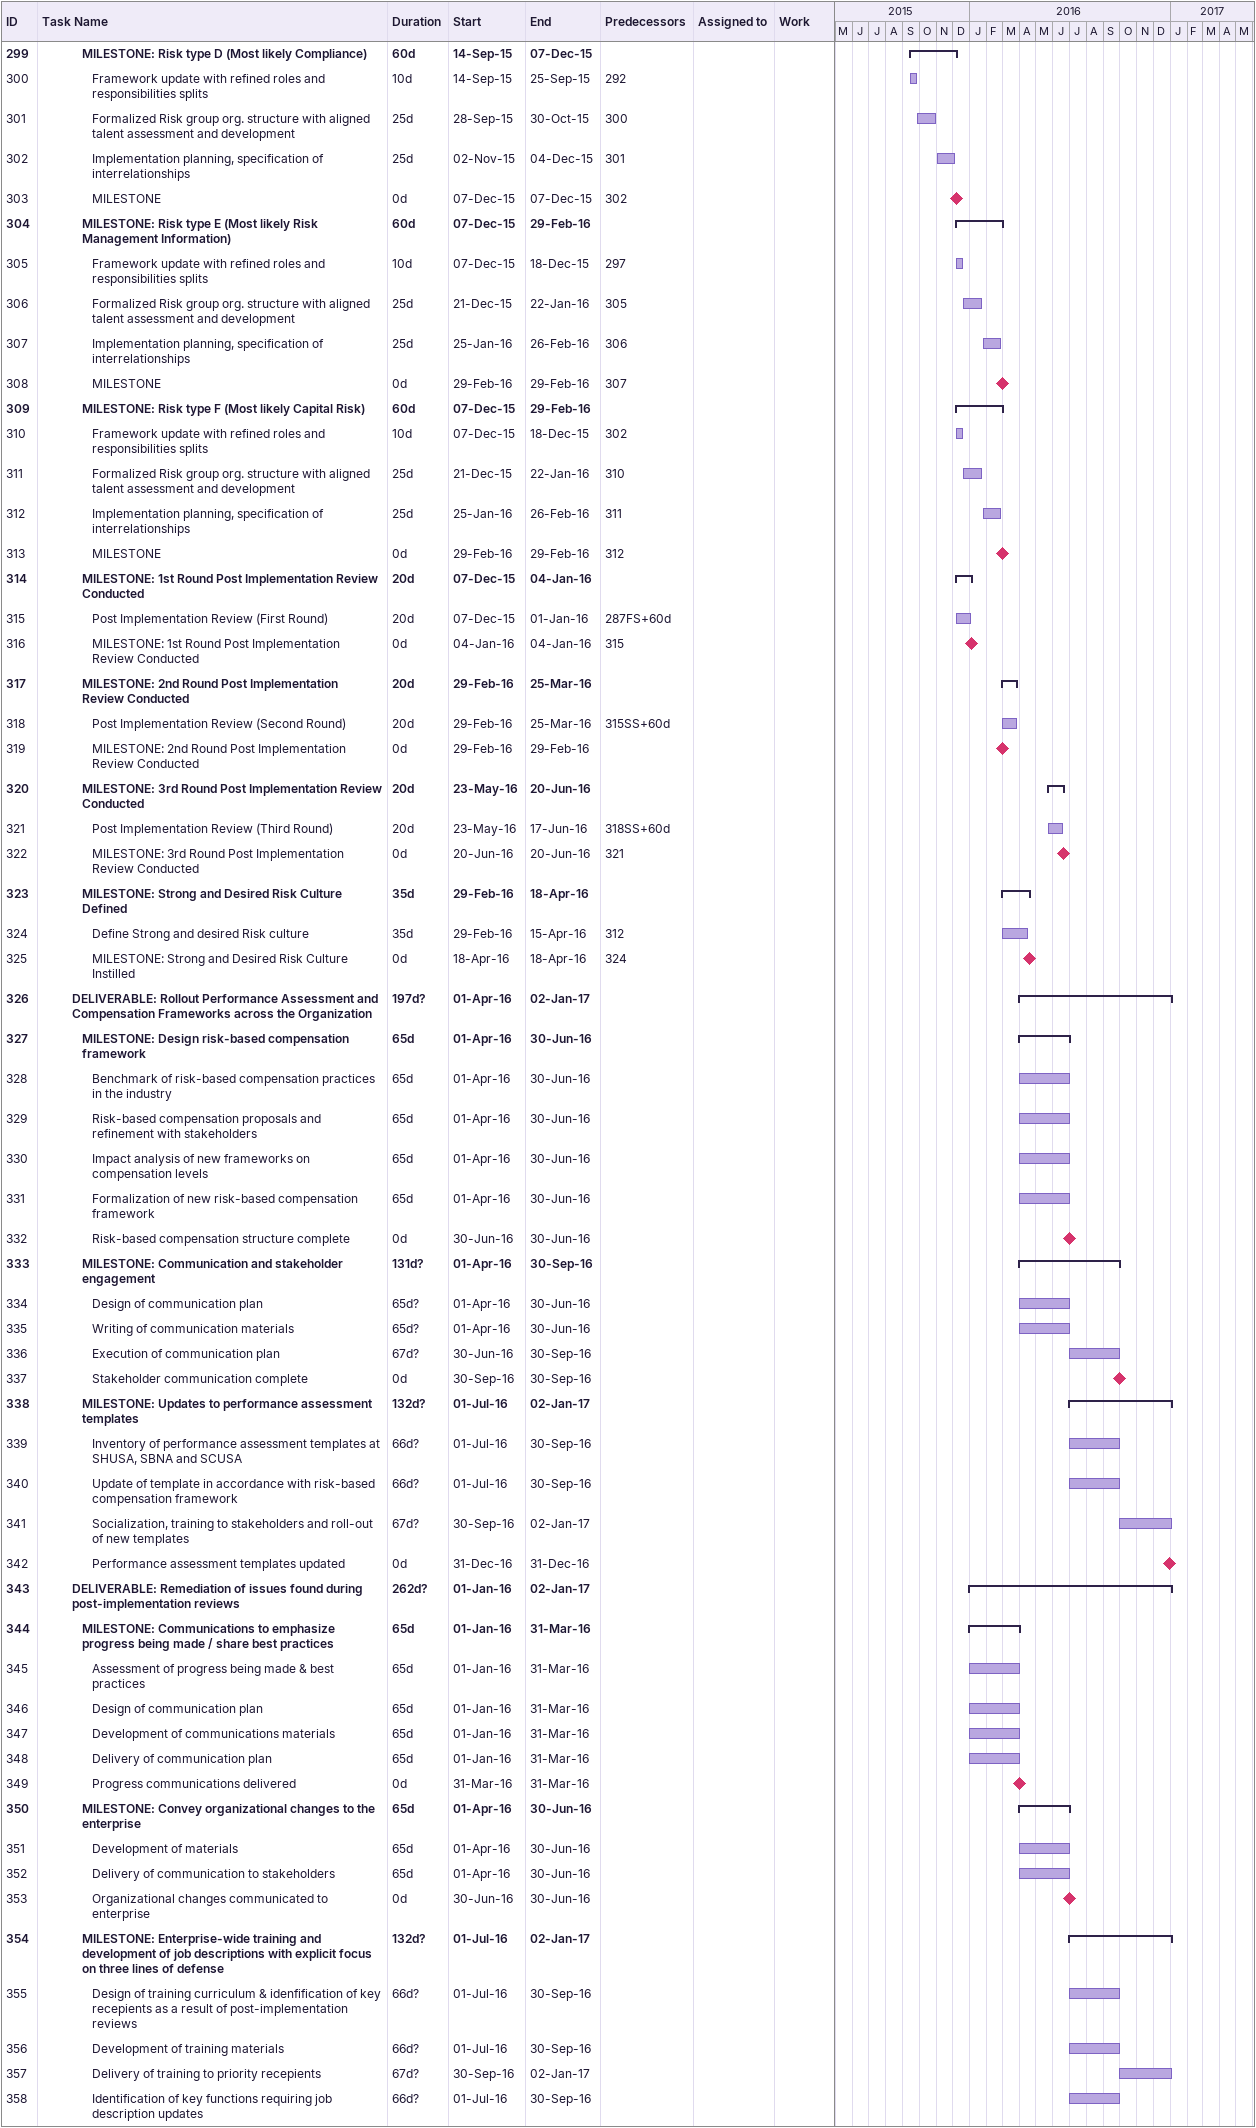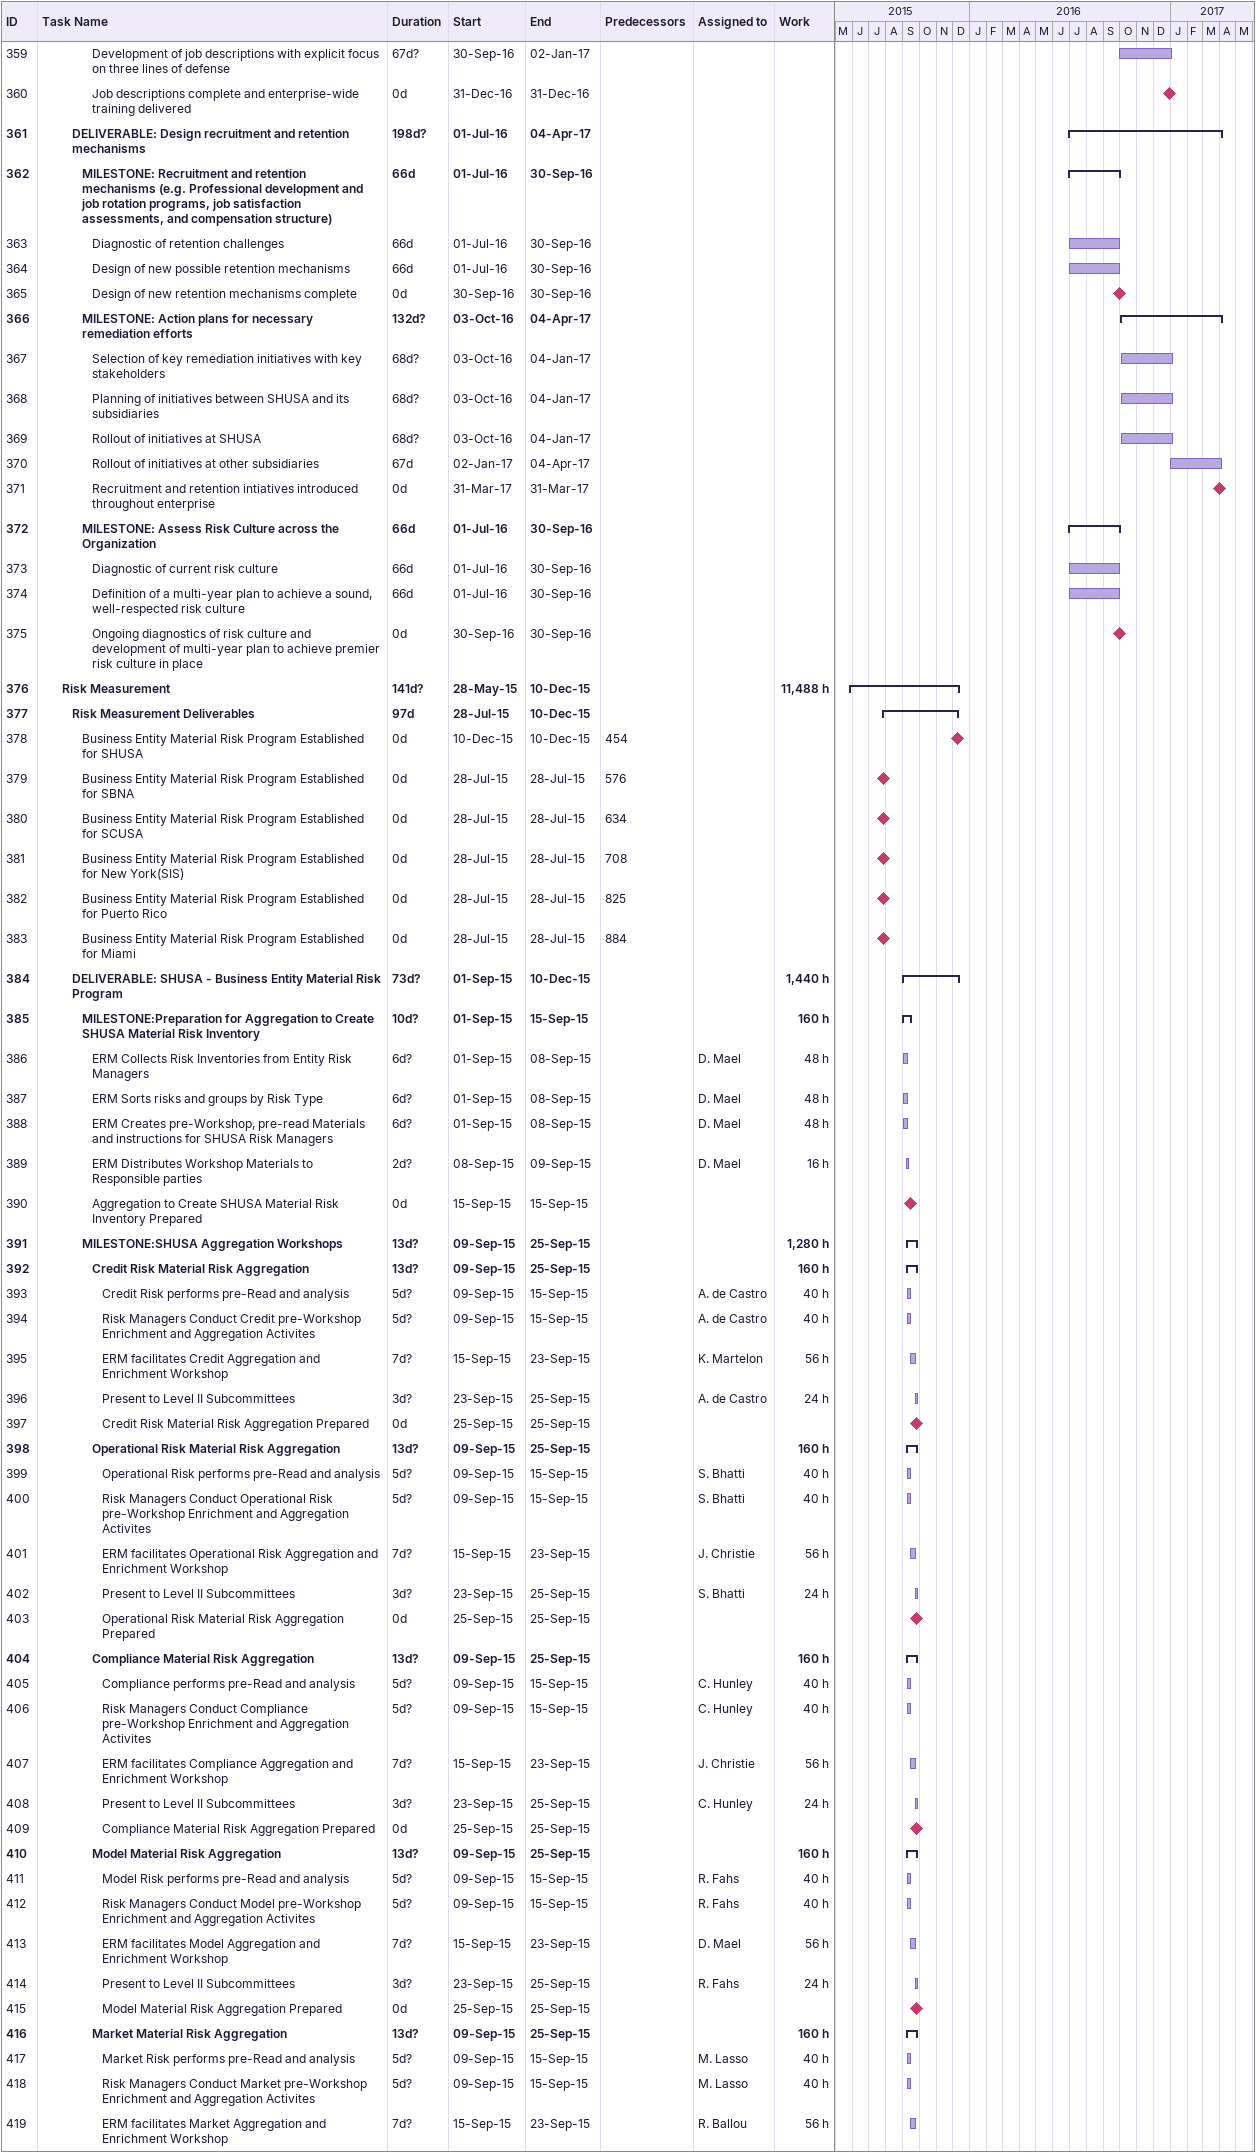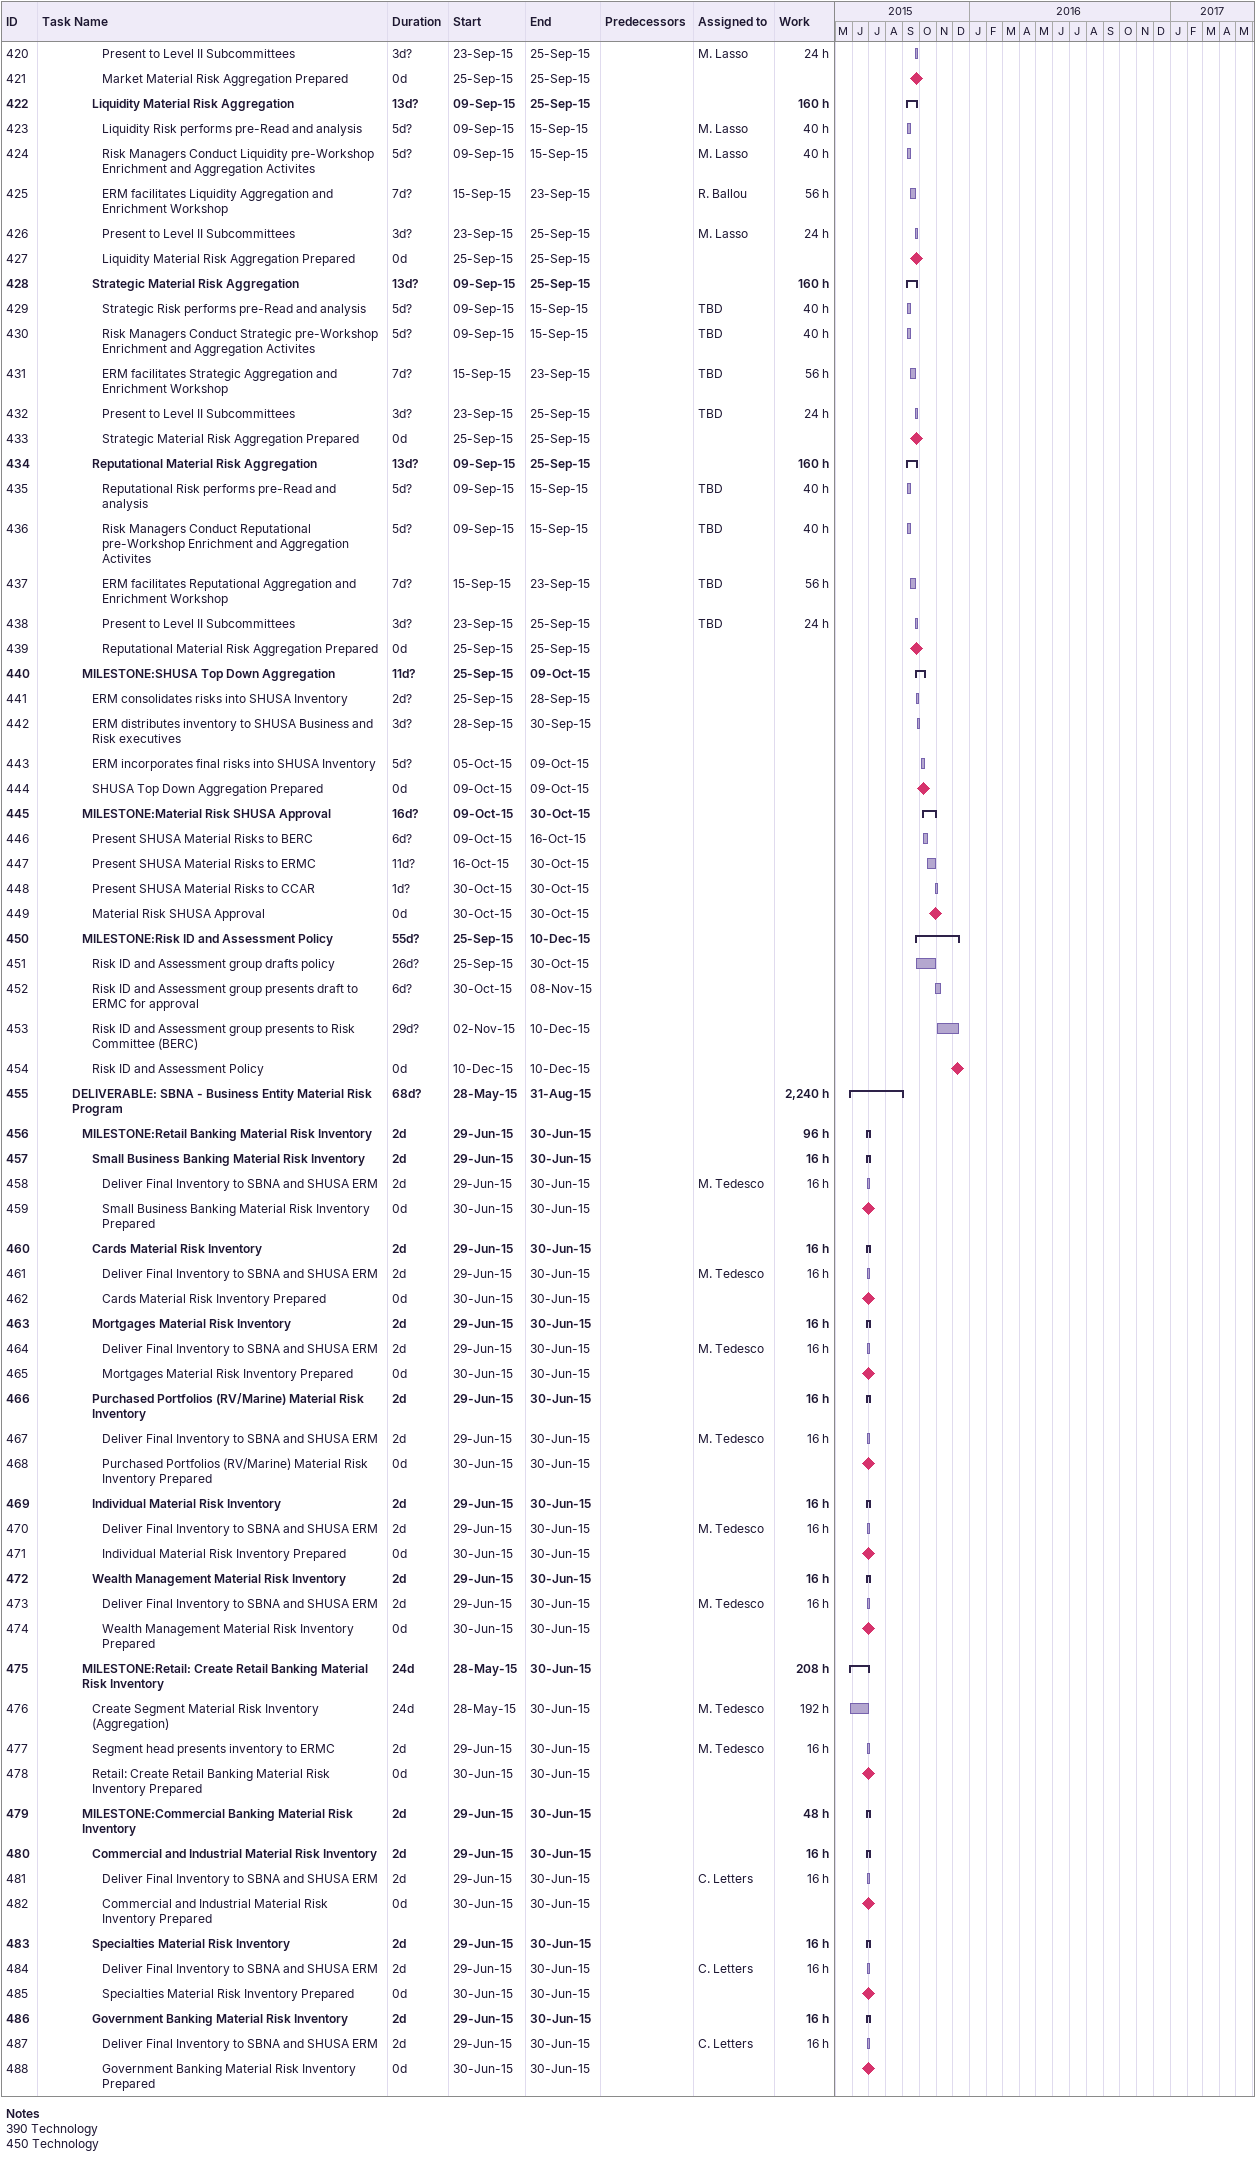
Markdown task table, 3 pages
| ID | Level | Task | Duration | Start | Finish | Predecessors | Resources | Work (h) |
|---|---|---|---|---|---|---|---|---|
| 299 | 5 | **MILESTONE: Risk type D (Most likely Compliance)** | 60d | 2015-09-14 | 2015-12-07 |  |  |  |
| 300 | 6 | Framework update with refined roles and responsibilities splits | 10d | 2015-09-14 | 2015-09-25 | 292 |  |  |
| 301 | 6 | Formalized Risk group org. structure with aligned talent assessment and development | 25d | 2015-09-28 | 2015-10-30 | 300 |  |  |
| 302 | 6 | Implementation planning, specification of interrelationships | 25d | 2015-11-02 | 2015-12-04 | 301 |  |  |
| 303 | 6 | MILESTONE | 0d | 2015-12-07 | 2015-12-07 | 302 |  |  |
| 304 | 5 | **MILESTONE: Risk type E (Most likely Risk Management Information)** | 60d | 2015-12-07 | 2016-02-29 |  |  |  |
| 305 | 6 | Framework update with refined roles and responsibilities splits | 10d | 2015-12-07 | 2015-12-18 | 297 |  |  |
| 306 | 6 | Formalized Risk group org. structure with aligned talent assessment and development | 25d | 2015-12-21 | 2016-01-22 | 305 |  |  |
| 307 | 6 | Implementation planning, specification of interrelationships | 25d | 2016-01-25 | 2016-02-26 | 306 |  |  |
| 308 | 6 | MILESTONE | 0d | 2016-02-29 | 2016-02-29 | 307 |  |  |
| 309 | 5 | **MILESTONE: Risk type F (Most likely Capital Risk)** | 60d | 2015-12-07 | 2016-02-29 |  |  |  |
| 310 | 6 | Framework update with refined roles and responsibilities splits | 10d | 2015-12-07 | 2015-12-18 | 302 |  |  |
| 311 | 6 | Formalized Risk group org. structure with aligned talent assessment and development | 25d | 2015-12-21 | 2016-01-22 | 310 |  |  |
| 312 | 6 | Implementation planning, specification of interrelationships | 25d | 2016-01-25 | 2016-02-26 | 311 |  |  |
| 313 | 6 | MILESTONE | 0d | 2016-02-29 | 2016-02-29 | 312 |  |  |
| 314 | 5 | **MILESTONE: 1st Round Post Implementation Review Conducted** | 20d | 2015-12-07 | 2016-01-04 |  |  |  |
| 315 | 6 | Post Implementation Review (First Round) | 20d | 2015-12-07 | 2016-01-01 | 287FS+60d |  |  |
| 316 | 6 | MILESTONE: 1st Round Post Implementation Review Conducted | 0d | 2016-01-04 | 2016-01-04 | 315 |  |  |
| 317 | 5 | **MILESTONE: 2nd Round Post Implementation Review Conducted** | 20d | 2016-02-29 | 2016-03-25 |  |  |  |
| 318 | 6 | Post Implementation Review (Second Round) | 20d | 2016-02-29 | 2016-03-25 | 315SS+60d |  |  |
| 319 | 6 | MILESTONE: 2nd Round Post Implementation Review Conducted | 0d | 2016-02-29 | 2016-02-29 |  |  |  |
| 320 | 5 | **MILESTONE: 3rd Round Post Implementation Review Conducted** | 20d | 2016-05-23 | 2016-06-20 |  |  |  |
| 321 | 6 | Post Implementation Review (Third Round) | 20d | 2016-05-23 | 2016-06-17 | 318SS+60d |  |  |
| 322 | 6 | MILESTONE: 3rd Round Post Implementation Review Conducted | 0d | 2016-06-20 | 2016-06-20 | 321 |  |  |
| 323 | 5 | **MILESTONE: Strong and Desired Risk Culture Defined** | 35d | 2016-02-29 | 2016-04-18 |  |  |  |
| 324 | 6 | Define Strong and desired Risk culture | 35d | 2016-02-29 | 2016-04-15 | 312 |  |  |
| 325 | 6 | MILESTONE: Strong and Desired Risk Culture Instilled | 0d | 2016-04-18 | 2016-04-18 | 324 |  |  |
| 326 | 4 | **DELIVERABLE: Rollout Performance Assessment and Compensation Frameworks across the Organization** | 197d? | 2016-04-01 | 2017-01-02 |  |  |  |
| 327 | 5 | **MILESTONE: Design risk-based compensation framework** | 65d | 2016-04-01 | 2016-06-30 |  |  |  |
| 328 | 6 | Benchmark of risk-based compensation practices in the industry | 65d | 2016-04-01 | 2016-06-30 |  |  |  |
| 329 | 6 | Risk-based compensation proposals and refinement with stakeholders | 65d | 2016-04-01 | 2016-06-30 |  |  |  |
| 330 | 6 | Impact analysis of new frameworks on compensation levels | 65d | 2016-04-01 | 2016-06-30 |  |  |  |
| 331 | 6 | Formalization of new risk-based compensation framework | 65d | 2016-04-01 | 2016-06-30 |  |  |  |
| 332 | 6 | Risk-based compensation structure complete | 0d | 2016-06-30 | 2016-06-30 |  |  |  |
| 333 | 5 | **MILESTONE: Communication and stakeholder engagement** | 131d? | 2016-04-01 | 2016-09-30 |  |  |  |
| 334 | 6 | Design of communication plan | 65d? | 2016-04-01 | 2016-06-30 |  |  |  |
| 335 | 6 | Writing of communication materials | 65d? | 2016-04-01 | 2016-06-30 |  |  |  |
| 336 | 6 | Execution of communication plan | 67d? | 2016-06-30 | 2016-09-30 |  |  |  |
| 337 | 6 | Stakeholder communication complete | 0d | 2016-09-30 | 2016-09-30 |  |  |  |
| 338 | 5 | **MILESTONE: Updates to performance assessment templates** | 132d? | 2016-07-01 | 2017-01-02 |  |  |  |
| 339 | 6 | Inventory of performance assessment templates at SHUSA, SBNA and SCUSA | 66d? | 2016-07-01 | 2016-09-30 |  |  |  |
| 340 | 6 | Update of template in accordance with risk-based compensation framework | 66d? | 2016-07-01 | 2016-09-30 |  |  |  |
| 341 | 6 | Socialization, training to stakeholders and roll-out of new templates | 67d? | 2016-09-30 | 2017-01-02 |  |  |  |
| 342 | 6 | Performance assessment templates updated | 0d | 2016-12-31 | 2016-12-31 |  |  |  |
| 343 | 4 | **DELIVERABLE: Remediation of issues found during post-implementation reviews** | 262d? | 2016-01-01 | 2017-01-02 |  |  |  |
| 344 | 5 | **MILESTONE: Communications to emphasize progress being made / share best practices** | 65d | 2016-01-01 | 2016-03-31 |  |  |  |
| 345 | 6 | Assessment of progress being made & best practices | 65d | 2016-01-01 | 2016-03-31 |  |  |  |
| 346 | 6 | Design of communication plan | 65d | 2016-01-01 | 2016-03-31 |  |  |  |
| 347 | 6 | Development of communications materials | 65d | 2016-01-01 | 2016-03-31 |  |  |  |
| 348 | 6 | Delivery of communication plan | 65d | 2016-01-01 | 2016-03-31 |  |  |  |
| 349 | 6 | Progress communications delivered | 0d | 2016-03-31 | 2016-03-31 |  |  |  |
| 350 | 5 | **MILESTONE: Convey organizational changes to the enterprise** | 65d | 2016-04-01 | 2016-06-30 |  |  |  |
| 351 | 6 | Development of materials | 65d | 2016-04-01 | 2016-06-30 |  |  |  |
| 352 | 6 | Delivery of communication to stakeholders | 65d | 2016-04-01 | 2016-06-30 |  |  |  |
| 353 | 6 | Organizational changes communicated to enterprise | 0d | 2016-06-30 | 2016-06-30 |  |  |  |
| 354 | 5 | **MILESTONE: Enterprise-wide training and development of job descriptions with explicit focus on three lines of defense** | 132d? | 2016-07-01 | 2017-01-02 |  |  |  |
| 355 | 6 | Design of training curriculum & idenfification of key recepients as a result of post-implementation reviews | 66d? | 2016-07-01 | 2016-09-30 |  |  |  |
| 356 | 6 | Development of training materials | 66d? | 2016-07-01 | 2016-09-30 |  |  |  |
| 357 | 6 | Delivery of training to priority recepients | 67d? | 2016-09-30 | 2017-01-02 |  |  |  |
| 358 | 6 | Identification of key functions requiring job description updates | 66d? | 2016-07-01 | 2016-09-30 |  |  |  |
| 359 | 6 | Development of job descriptions with explicit focus on three lines of defense | 67d? | 2016-09-30 | 2017-01-02 |  |  |  |
| 360 | 6 | Job descriptions complete and enterprise-wide training delivered | 0d | 2016-12-31 | 2016-12-31 |  |  |  |
| 361 | 4 | **DELIVERABLE: Design recruitment and retention mechanisms** | 198d? | 2016-07-01 | 2017-04-04 |  |  |  |
| 362 | 5 | **MILESTONE: Recruitment and retention mechanisms (e.g. Professional development and job rotation programs, job satisfaction assessments, and compensation structure)** | 66d | 2016-07-01 | 2016-09-30 |  |  |  |
| 363 | 6 | Diagnostic of retention challenges | 66d | 2016-07-01 | 2016-09-30 |  |  |  |
| 364 | 6 | Design of new possible retention mechanisms | 66d | 2016-07-01 | 2016-09-30 |  |  |  |
| 365 | 6 | Design of new retention mechanisms complete | 0d | 2016-09-30 | 2016-09-30 |  |  |  |
| 366 | 5 | **MILESTONE: Action plans for necessary remediation efforts** | 132d? | 2016-10-03 | 2017-04-04 |  |  |  |
| 367 | 6 | Selection of key remediation initiatives with key stakeholders | 68d? | 2016-10-03 | 2017-01-04 |  |  |  |
| 368 | 6 | Planning of initiatives between SHUSA and its subsidiaries | 68d? | 2016-10-03 | 2017-01-04 |  |  |  |
| 369 | 6 | Rollout of initiatives at SHUSA | 68d? | 2016-10-03 | 2017-01-04 |  |  |  |
| 370 | 6 | Rollout of initiatives at other subsidiaries | 67d | 2017-01-02 | 2017-04-04 |  |  |  |
| 371 | 6 | Recruitment and retention intiatives introduced throughout enterprise | 0d | 2017-03-31 | 2017-03-31 |  |  |  |
| 372 | 5 | **MILESTONE: Assess Risk Culture across the Organization** | 66d | 2016-07-01 | 2016-09-30 |  |  |  |
| 373 | 6 | Diagnostic of current risk culture | 66d | 2016-07-01 | 2016-09-30 |  |  |  |
| 374 | 6 | Definition of a multi-year plan to achieve a sound, well-respected risk culture | 66d | 2016-07-01 | 2016-09-30 |  |  |  |
| 375 | 6 | Ongoing diagnostics of risk culture and development of multi-year plan to achieve premier risk culture in place | 0d | 2016-09-30 | 2016-09-30 |  |  |  |
| 376 | 3 | **Risk Measurement** | 141d? | 2015-05-28 | 2015-12-10 |  |  | 11488 |
| 377 | 4 | **Risk Measurement Deliverables** | 97d | 2015-07-28 | 2015-12-10 |  |  |  |
| 378 | 5 | Business Entity Material Risk Program Established for SHUSA | 0d | 2015-12-10 | 2015-12-10 | 454 |  |  |
| 379 | 5 | Business Entity Material Risk Program Established for SBNA | 0d | 2015-07-28 | 2015-07-28 | 576 |  |  |
| 380 | 5 | Business Entity Material Risk Program Established for SCUSA | 0d | 2015-07-28 | 2015-07-28 | 634 |  |  |
| 381 | 5 | Business Entity Material Risk Program Established for New York(SIS) | 0d | 2015-07-28 | 2015-07-28 | 708 |  |  |
| 382 | 5 | Business Entity Material Risk Program Established for Puerto Rico | 0d | 2015-07-28 | 2015-07-28 | 825 |  |  |
| 383 | 5 | Business Entity Material Risk Program Established for Miami | 0d | 2015-07-28 | 2015-07-28 | 884 |  |  |
| 384 | 4 | **DELIVERABLE: SHUSA - Business Entity Material Risk Program** | 73d? | 2015-09-01 | 2015-12-10 |  |  | 1440 |
| 385 | 5 | **MILESTONE:Preparation for Aggregation to Create SHUSA Material Risk Inventory** | 10d? | 2015-09-01 | 2015-09-15 |  |  | 160 |
| 386 | 6 | ERM Collects Risk Inventories from Entity Risk Managers | 6d? | 2015-09-01 | 2015-09-08 |  | D. Mael | 48 |
| 387 | 6 | ERM Sorts risks and groups by Risk Type | 6d? | 2015-09-01 | 2015-09-08 |  | D. Mael | 48 |
| 388 | 6 | ERM Creates pre-Workshop, pre-read Materials and instructions for SHUSA Risk Managers | 6d? | 2015-09-01 | 2015-09-08 |  | D. Mael | 48 |
| 389 | 6 | ERM Distributes Workshop Materials to Responsible parties | 2d? | 2015-09-08 | 2015-09-09 |  | D. Mael | 16 |
| 390 | 6 | Aggregation to Create SHUSA Material Risk Inventory Prepared | 0d | 2015-09-15 | 2015-09-15 |  |  |  |
| 391 | 5 | **MILESTONE:SHUSA Aggregation Workshops** | 13d? | 2015-09-09 | 2015-09-25 |  |  | 1280 |
| 392 | 6 | **Credit Risk Material Risk Aggregation** | 13d? | 2015-09-09 | 2015-09-25 |  |  | 160 |
| 393 | 7 | Credit Risk performs pre-Read and analysis | 5d? | 2015-09-09 | 2015-09-15 |  | A. de Castro | 40 |
| 394 | 7 | Risk Managers Conduct Credit pre-Workshop Enrichment and Aggregation Activites | 5d? | 2015-09-09 | 2015-09-15 |  | A. de Castro | 40 |
| 395 | 7 | ERM facilitates Credit Aggregation and Enrichment Workshop | 7d? | 2015-09-15 | 2015-09-23 |  | K. Martelon | 56 |
| 396 | 7 | Present to Level II Subcommittees | 3d? | 2015-09-23 | 2015-09-25 |  | A. de Castro | 24 |
| 397 | 7 | Credit Risk Material Risk Aggregation Prepared | 0d | 2015-09-25 | 2015-09-25 |  |  |  |
| 398 | 6 | **Operational Risk Material Risk Aggregation** | 13d? | 2015-09-09 | 2015-09-25 |  |  | 160 |
| 399 | 7 | Operational Risk performs pre-Read and analysis | 5d? | 2015-09-09 | 2015-09-15 |  | S. Bhatti | 40 |
| 400 | 7 | Risk Managers Conduct Operational Risk pre-Workshop Enrichment and Aggregation Activites | 5d? | 2015-09-09 | 2015-09-15 |  | S. Bhatti | 40 |
| 401 | 7 | ERM facilitates Operational Risk Aggregation and Enrichment Workshop | 7d? | 2015-09-15 | 2015-09-23 |  | J. Christie | 56 |
| 402 | 7 | Present to Level II Subcommittees | 3d? | 2015-09-23 | 2015-09-25 |  | S. Bhatti | 24 |
| 403 | 7 | Operational Risk Material Risk Aggregation Prepared | 0d | 2015-09-25 | 2015-09-25 |  |  |  |
| 404 | 6 | **Compliance Material Risk Aggregation** | 13d? | 2015-09-09 | 2015-09-25 |  |  | 160 |
| 405 | 7 | Compliance performs pre-Read and analysis | 5d? | 2015-09-09 | 2015-09-15 |  | C. Hunley | 40 |
| 406 | 7 | Risk Managers Conduct Compliance pre-Workshop Enrichment and Aggregation Activites | 5d? | 2015-09-09 | 2015-09-15 |  | C. Hunley | 40 |
| 407 | 7 | ERM facilitates Compliance Aggregation and Enrichment Workshop | 7d? | 2015-09-15 | 2015-09-23 |  | J. Christie | 56 |
| 408 | 7 | Present to Level II Subcommittees | 3d? | 2015-09-23 | 2015-09-25 |  | C. Hunley | 24 |
| 409 | 7 | Compliance Material Risk Aggregation Prepared | 0d | 2015-09-25 | 2015-09-25 |  |  |  |
| 410 | 6 | **Model Material Risk Aggregation** | 13d? | 2015-09-09 | 2015-09-25 |  |  | 160 |
| 411 | 7 | Model Risk performs pre-Read and analysis | 5d? | 2015-09-09 | 2015-09-15 |  | R. Fahs | 40 |
| 412 | 7 | Risk Managers Conduct Model pre-Workshop Enrichment and Aggregation Activites | 5d? | 2015-09-09 | 2015-09-15 |  | R. Fahs | 40 |
| 413 | 7 | ERM facilitates Model Aggregation and Enrichment Workshop | 7d? | 2015-09-15 | 2015-09-23 |  | D. Mael | 56 |
| 414 | 7 | Present to Level II Subcommittees | 3d? | 2015-09-23 | 2015-09-25 |  | R. Fahs | 24 |
| 415 | 7 | Model Material Risk Aggregation Prepared | 0d | 2015-09-25 | 2015-09-25 |  |  |  |
| 416 | 6 | **Market Material Risk Aggregation** | 13d? | 2015-09-09 | 2015-09-25 |  |  | 160 |
| 417 | 7 | Market Risk performs pre-Read and analysis | 5d? | 2015-09-09 | 2015-09-15 |  | M. Lasso | 40 |
| 418 | 7 | Risk Managers Conduct Market pre-Workshop Enrichment and Aggregation Activites | 5d? | 2015-09-09 | 2015-09-15 |  | M. Lasso | 40 |
| 419 | 7 | ERM facilitates Market Aggregation and Enrichment Workshop | 7d? | 2015-09-15 | 2015-09-23 |  | R. Ballou | 56 |
| 420 | 7 | Present to Level II Subcommittees | 3d? | 2015-09-23 | 2015-09-25 |  | M. Lasso | 24 |
| 421 | 7 | Market Material Risk Aggregation Prepared | 0d | 2015-09-25 | 2015-09-25 |  |  |  |
| 422 | 6 | **Liquidity Material Risk Aggregation** | 13d? | 2015-09-09 | 2015-09-25 |  |  | 160 |
| 423 | 7 | Liquidity Risk performs pre-Read and analysis | 5d? | 2015-09-09 | 2015-09-15 |  | M. Lasso | 40 |
| 424 | 7 | Risk Managers Conduct Liquidity pre-Workshop Enrichment and Aggregation Activites | 5d? | 2015-09-09 | 2015-09-15 |  | M. Lasso | 40 |
| 425 | 7 | ERM facilitates Liquidity Aggregation and Enrichment Workshop | 7d? | 2015-09-15 | 2015-09-23 |  | R. Ballou | 56 |
| 426 | 7 | Present to Level II Subcommittees | 3d? | 2015-09-23 | 2015-09-25 |  | M. Lasso | 24 |
| 427 | 7 | Liquidity Material Risk Aggregation Prepared | 0d | 2015-09-25 | 2015-09-25 |  |  |  |
| 428 | 6 | **Strategic Material Risk Aggregation** | 13d? | 2015-09-09 | 2015-09-25 |  |  | 160 |
| 429 | 7 | Strategic Risk performs pre-Read and analysis | 5d? | 2015-09-09 | 2015-09-15 |  | TBD | 40 |
| 430 | 7 | Risk Managers Conduct Strategic pre-Workshop Enrichment and Aggregation Activites | 5d? | 2015-09-09 | 2015-09-15 |  | TBD | 40 |
| 431 | 7 | ERM facilitates Strategic Aggregation and Enrichment Workshop | 7d? | 2015-09-15 | 2015-09-23 |  | TBD | 56 |
| 432 | 7 | Present to Level II Subcommittees | 3d? | 2015-09-23 | 2015-09-25 |  | TBD | 24 |
| 433 | 7 | Strategic Material Risk Aggregation Prepared | 0d | 2015-09-25 | 2015-09-25 |  |  |  |
| 434 | 6 | **Reputational Material Risk Aggregation** | 13d? | 2015-09-09 | 2015-09-25 |  |  | 160 |
| 435 | 7 | Reputational Risk performs pre-Read and analysis | 5d? | 2015-09-09 | 2015-09-15 |  | TBD | 40 |
| 436 | 7 | Risk Managers Conduct Reputational pre-Workshop Enrichment and Aggregation Activites | 5d? | 2015-09-09 | 2015-09-15 |  | TBD | 40 |
| 437 | 7 | ERM facilitates Reputational Aggregation and Enrichment Workshop | 7d? | 2015-09-15 | 2015-09-23 |  | TBD | 56 |
| 438 | 7 | Present to Level II Subcommittees | 3d? | 2015-09-23 | 2015-09-25 |  | TBD | 24 |
| 439 | 7 | Reputational Material Risk Aggregation Prepared | 0d | 2015-09-25 | 2015-09-25 |  |  |  |
| 440 | 5 | **MILESTONE:SHUSA Top Down Aggregation** | 11d? | 2015-09-25 | 2015-10-09 |  |  |  |
| 441 | 6 | ERM consolidates risks into SHUSA Inventory | 2d? | 2015-09-25 | 2015-09-28 |  |  |  |
| 442 | 6 | ERM distributes inventory to SHUSA Business and Risk executives | 3d? | 2015-09-28 | 2015-09-30 |  |  |  |
| 443 | 6 | ERM incorporates final risks into SHUSA Inventory | 5d? | 2015-10-05 | 2015-10-09 |  |  |  |
| 444 | 6 | SHUSA Top Down Aggregation Prepared | 0d | 2015-10-09 | 2015-10-09 |  |  |  |
| 445 | 5 | **MILESTONE:Material Risk SHUSA Approval** | 16d? | 2015-10-09 | 2015-10-30 |  |  |  |
| 446 | 6 | Present SHUSA Material Risks to BERC | 6d? | 2015-10-09 | 2015-10-16 |  |  |  |
| 447 | 6 | Present SHUSA Material Risks to ERMC | 11d? | 2015-10-16 | 2015-10-30 |  |  |  |
| 448 | 6 | Present SHUSA Material Risks to CCAR | 1d? | 2015-10-30 | 2015-10-30 |  |  |  |
| 449 | 6 | Material Risk SHUSA Approval | 0d | 2015-10-30 | 2015-10-30 |  |  |  |
| 450 | 5 | **MILESTONE:Risk ID and Assessment Policy** | 55d? | 2015-09-25 | 2015-12-10 |  |  |  |
| 451 | 6 | Risk ID and Assessment group drafts policy | 26d? | 2015-09-25 | 2015-10-30 |  |  |  |
| 452 | 6 | Risk ID and Assessment group presents draft to ERMC for approval | 6d? | 2015-10-30 | 2015-11-08 |  |  |  |
| 453 | 6 | Risk ID and Assessment group presents to Risk Committee (BERC) | 29d? | 2015-11-02 | 2015-12-10 |  |  |  |
| 454 | 6 | Risk ID and Assessment Policy | 0d | 2015-12-10 | 2015-12-10 |  |  |  |
| 455 | 4 | **DELIVERABLE: SBNA - Business Entity Material Risk Program** | 68d? | 2015-05-28 | 2015-08-31 |  |  | 2240 |
| 456 | 5 | **MILESTONE:Retail Banking Material Risk Inventory** | 2d | 2015-06-29 | 2015-06-30 |  |  | 96 |
| 457 | 6 | **Small Business Banking Material Risk Inventory** | 2d | 2015-06-29 | 2015-06-30 |  |  | 16 |
| 458 | 7 | Deliver Final Inventory to SBNA and SHUSA ERM | 2d | 2015-06-29 | 2015-06-30 |  | M. Tedesco | 16 |
| 459 | 7 | Small Business Banking Material Risk Inventory Prepared | 0d | 2015-06-30 | 2015-06-30 |  |  |  |
| 460 | 6 | **Cards Material Risk Inventory** | 2d | 2015-06-29 | 2015-06-30 |  |  | 16 |
| 461 | 7 | Deliver Final Inventory to SBNA and SHUSA ERM | 2d | 2015-06-29 | 2015-06-30 |  | M. Tedesco | 16 |
| 462 | 7 | Cards Material Risk Inventory Prepared | 0d | 2015-06-30 | 2015-06-30 |  |  |  |
| 463 | 6 | **Mortgages Material Risk Inventory** | 2d | 2015-06-29 | 2015-06-30 |  |  | 16 |
| 464 | 7 | Deliver Final Inventory to SBNA and SHUSA ERM | 2d | 2015-06-29 | 2015-06-30 |  | M. Tedesco | 16 |
| 465 | 7 | Mortgages Material Risk Inventory Prepared | 0d | 2015-06-30 | 2015-06-30 |  |  |  |
| 466 | 6 | **Purchased Portfolios (RV/Marine) Material Risk Inventory** | 2d | 2015-06-29 | 2015-06-30 |  |  | 16 |
| 467 | 7 | Deliver Final Inventory to SBNA and SHUSA ERM | 2d | 2015-06-29 | 2015-06-30 |  | M. Tedesco | 16 |
| 468 | 7 | Purchased Portfolios (RV/Marine) Material Risk Inventory Prepared | 0d | 2015-06-30 | 2015-06-30 |  |  |  |
| 469 | 6 | **Individual Material Risk Inventory** | 2d | 2015-06-29 | 2015-06-30 |  |  | 16 |
| 470 | 7 | Deliver Final Inventory to SBNA and SHUSA ERM | 2d | 2015-06-29 | 2015-06-30 |  | M. Tedesco | 16 |
| 471 | 7 | Individual Material Risk Inventory Prepared | 0d | 2015-06-30 | 2015-06-30 |  |  |  |
| 472 | 6 | **Wealth Management Material Risk Inventory** | 2d | 2015-06-29 | 2015-06-30 |  |  | 16 |
| 473 | 7 | Deliver Final Inventory to SBNA and SHUSA ERM | 2d | 2015-06-29 | 2015-06-30 |  | M. Tedesco | 16 |
| 474 | 7 | Wealth Management Material Risk Inventory Prepared | 0d | 2015-06-30 | 2015-06-30 |  |  |  |
| 475 | 5 | **MILESTONE:Retail: Create Retail Banking Material Risk Inventory** | 24d | 2015-05-28 | 2015-06-30 |  |  | 208 |
| 476 | 6 | Create Segment Material Risk Inventory (Aggregation) | 24d | 2015-05-28 | 2015-06-30 |  | M. Tedesco | 192 |
| 477 | 6 | Segment head presents inventory to ERMC | 2d | 2015-06-29 | 2015-06-30 |  | M. Tedesco | 16 |
| 478 | 6 | Retail: Create Retail Banking Material Risk Inventory Prepared | 0d | 2015-06-30 | 2015-06-30 |  |  |  |
| 479 | 5 | **MILESTONE:Commercial Banking Material Risk Inventory** | 2d | 2015-06-29 | 2015-06-30 |  |  | 48 |
| 480 | 6 | **Commercial and Industrial Material Risk Inventory** | 2d | 2015-06-29 | 2015-06-30 |  |  | 16 |
| 481 | 7 | Deliver Final Inventory to SBNA and SHUSA ERM | 2d | 2015-06-29 | 2015-06-30 |  | C. Letters | 16 |
| 482 | 7 | Commercial and Industrial Material Risk Inventory Prepared | 0d | 2015-06-30 | 2015-06-30 |  |  |  |
| 483 | 6 | **Specialties Material Risk Inventory** | 2d | 2015-06-29 | 2015-06-30 |  |  | 16 |
| 484 | 7 | Deliver Final Inventory to SBNA and SHUSA ERM | 2d | 2015-06-29 | 2015-06-30 |  | C. Letters | 16 |
| 485 | 7 | Specialties Material Risk Inventory Prepared | 0d | 2015-06-30 | 2015-06-30 |  |  |  |
| 486 | 6 | **Government Banking Material Risk Inventory** | 2d | 2015-06-29 | 2015-06-30 |  |  | 16 |
| 487 | 7 | Deliver Final Inventory to SBNA and SHUSA ERM | 2d | 2015-06-29 | 2015-06-30 |  | C. Letters | 16 |
| 488 | 7 | Government Banking Material Risk Inventory Prepared | 0d | 2015-06-30 | 2015-06-30 |  |  |  |

Notes
- 390: Technology
- 450: Technology
